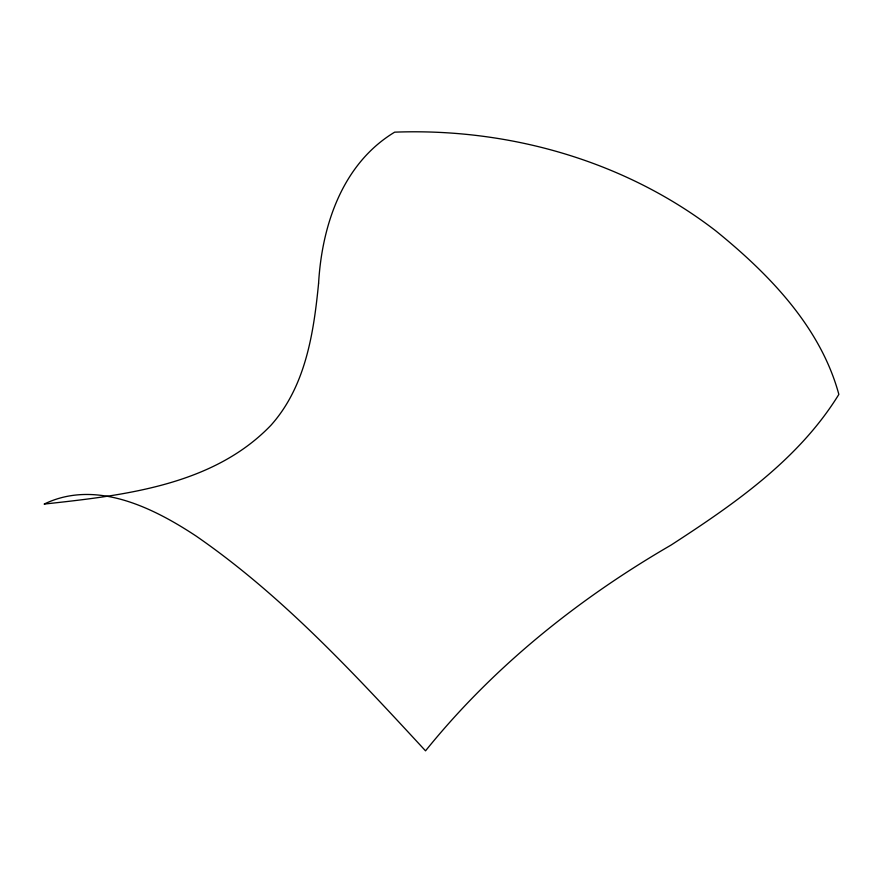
<?xml version="1.0" encoding="UTF-8"?>
<svg xmlns="http://www.w3.org/2000/svg" width="883" height="883" viewBox="0 0 883 883"><rect width="100%" height="100%" fill="white"/><g stroke="black" fill="none" stroke-linecap="round" stroke-linejoin="round"><path stroke-width="1.32" d="M318.597 283.134C313.719 333.046 305.639 386.5 270.938 425.275C212.792 485.838 123.201 495.407 44.15 504.083C95.596 479.116 152.77 507.416 196.147 536.08C282.715 595.904 354.458 673.983 425.529 750.837C493.211 666.93 578.089 598.983 671.058 545.076C734.093 504.16 798.718 459.59 838.85 394.403C820.495 326.809 768.806 273.851 715.804 230.871C624.943 160.739 508.751 127.88 394.657 132.163C342.461 163.642 321.964 225.308 318.597 283.134"/></g></svg>
